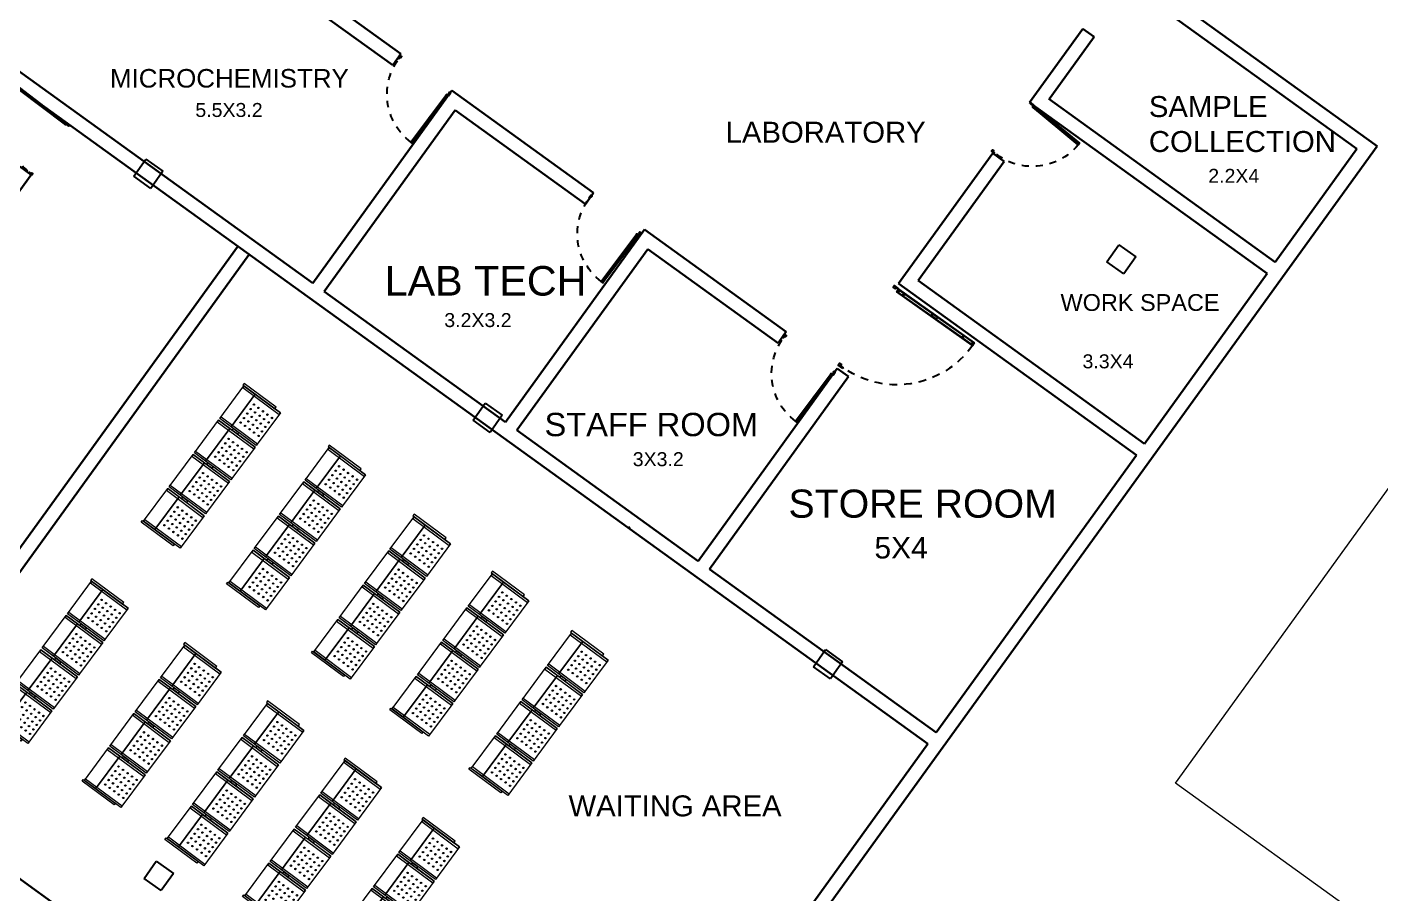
# Model space of a CAD drawing. Header units: metres. Extents: x 141303 to 146299, y 125960 to 127091.
# Drawn here: x 144852.85 to 144872.24, y 126090.7 to 126103.1 of the extents above; entities that cross this region are included whole.
import ezdxf

# ---------------------------------------------------------------- set-up
doc = ezdxf.new("R2010")
doc.units = ezdxf.units.M
doc.header["$MEASUREMENT"] = 0
doc.linetypes.add('C08_MUROS SERVICIOS$0$HIDDE100', pattern=[0.16, 0.1, -0.06])
for name, color, linetype in [('DIMENSION', 50, 'Continuous'), ('door', 12, 'Continuous'), ('FURNITURE', 6, 'Continuous')]:
    doc.layers.add(name, color=color, linetype=linetype)
for name, color, linetype, lineweight in [('ELEVATION', 7, 'Continuous', 20), ('LETTERING', 50, 'Continuous', 30), ('new column', 4, 'Continuous', 25), ('NVMI_WALL', 7, 'Continuous', 30)]:
    doc.layers.add(name, color=color, linetype=linetype, lineweight=lineweight)
doc.layers.get('0').off()
doc.styles.get("Standard").update_dxf_attribs({"font": 'arial.ttf'})
doc.dimstyles.get("Standard").update_dxf_attribs({"dimtxt": 0.18, "dimasz": 0.18, "dimexe": 0.18, "dimexo": 0.0625, "dimgap": 0.09, "dimtad": 0, "dimtih": 1, "dimtoh": 1, "dimdec": 4, "dimzin": 0, "dimdsep": 46, "dimtxsty": 'Standard', "dimcen": 0.09, "dimadec": 0, "dimazin": 0, "dimtfac": 1, "dimtdec": 4, "dimtofl": 0, "dimtmove": 0, "dimatfit": 3, "dimfxl": 1, "dimtolj": 1, "dimtzin": 0, "dimarcsym": 0})

# ---------------------------------------------------------------- blocks, each defined once
blk = doc.blocks.new('C08_MUROS SERVICIOS$0$DOOR 1.20')
at = {"linetype": 'C08_MUROS SERVICIOS$0$HIDDE100'}
blk.add_lwpolyline([(187.586, 86.339, -0.424767), (188.786, 87.579)], format="xyb", dxfattribs=at)
at = {"linetype": 'ByBlock'}
blk.add_lwpolyline([(188.826, 86.379), (188.826, 87.579), (188.786, 87.579), (188.786, 86.379), (188.826, 86.379)], dxfattribs=at)
for points in [[(188.826, 87.559), (188.786, 87.559), (188.786, 87.579), (188.826, 87.579)], [(188.821, 87.41), (188.791, 87.41), (188.791, 87.419), (188.821, 87.419)], [(188.796, 87.419), (188.816, 87.419), (188.816, 87.41), (188.796, 87.41)], [(188.791, 86.999), (188.821, 86.999), (188.821, 86.919), (188.791, 86.919)], [(188.826, 86.379), (188.786, 86.379), (188.786, 86.399), (188.826, 86.399)], [(188.821, 86.469), (188.791, 86.469), (188.791, 86.479), (188.821, 86.479)], [(188.796, 86.479), (188.816, 86.479), (188.816, 86.469), (188.796, 86.469)]]:
    blk.add_lwpolyline(points, close=True)
blk.add_lwpolyline([(188.821, 86.399), (188.821, 87.559), (188.791, 87.559), (188.791, 86.399)], close=True, dxfattribs=at)
for points in [[(187.576, 86.379), (187.576, 86.309), (187.606, 86.309), (187.606, 86.339), (187.586, 86.339), (187.586, 86.379), (187.576, 86.379)], [(188.836, 86.379), (188.836, 86.309), (188.806, 86.309), (188.806, 86.339), (188.826, 86.339), (188.826, 86.379), (188.836, 86.379)]]:
    blk.add_lwpolyline(points)
blk = doc.blocks.new('C05 _MOB-EQUIP URGENCIAS Y TOCOCIRUGÍA$0$006_URGENCIAS & TOCOCIRUGÍA$0$sala espera urgencias')
at = {"lineweight": 0}
for p, q in [((261.572, -7.31), (260.992, -7.31)), ((262.182, -7.31), (261.602, -7.31)), ((262.792, -7.31), (262.212, -7.31)), ((263.402, -7.31), (262.822, -7.31))]:
    blk.add_line(p, q, dxfattribs=at)
for points in [[(260.992, -6.96), (260.962, -6.96), (260.962, -7.53), (260.992, -7.53)], [(260.992, -6.86), (261.572, -6.86), (261.572, -7.31), (260.992, -7.31)], [(261.022, -6.86), (260.992, -6.86), (260.992, -7.51), (261.022, -7.51)], [(261.542, -6.86), (261.572, -6.86), (261.572, -7.51), (261.542, -7.51)], [(261.602, -6.86), (262.182, -6.86), (262.182, -7.31), (261.602, -7.31)], [(261.632, -6.86), (261.602, -6.86), (261.602, -7.51), (261.632, -7.51)], [(262.152, -6.86), (262.182, -6.86), (262.182, -7.51), (262.152, -7.51)], [(262.212, -6.86), (262.792, -6.86), (262.792, -7.31), (262.212, -7.31)], [(262.242, -6.86), (262.212, -6.86), (262.212, -7.51), (262.242, -7.51)], [(262.762, -6.86), (262.792, -6.86), (262.792, -7.51), (262.762, -7.51)], [(262.822, -6.86), (263.402, -6.86), (263.402, -7.31), (262.822, -7.31)], [(262.852, -6.86), (262.822, -6.86), (262.822, -7.51), (262.852, -7.51)], [(263.372, -6.86), (263.402, -6.86), (263.402, -7.51), (263.372, -7.51)], [(263.402, -6.96), (263.432, -6.96), (263.432, -7.53), (263.402, -7.53)], [(260.992, -7.31), (261.572, -7.31), (261.572, -7.51), (260.992, -7.51)], [(261.572, -7.175), (261.602, -7.175), (261.602, -7.265), (261.572, -7.265)], [(261.602, -7.31), (262.182, -7.31), (262.182, -7.51), (261.602, -7.51)], [(262.182, -7.175), (262.212, -7.175), (262.212, -7.265), (262.182, -7.265)], [(262.212, -7.31), (262.792, -7.31), (262.792, -7.51), (262.212, -7.51)], [(262.792, -7.175), (262.822, -7.175), (262.822, -7.265), (262.792, -7.265)], [(262.822, -7.31), (263.402, -7.31), (263.402, -7.51), (262.822, -7.51)]]:
    blk.add_lwpolyline(points, close=True, dxfattribs=at)
for centre in [(261.122, -6.915), (261.202, -6.915), (261.282, -6.915), (261.362, -6.915), (261.442, -6.915), (261.732, -6.915), (261.812, -6.915), (261.892, -6.915), (261.972, -6.915), (262.052, -6.915), (262.342, -6.915), (262.422, -6.915), (262.502, -6.915), (262.582, -6.915), (262.662, -6.915), (262.952, -6.915), (263.032, -6.915), (263.112, -6.915), (263.192, -6.915), (263.272, -6.915), (261.122, -6.995), (261.122, -7.075), (261.122, -7.156), (261.202, -6.995), (261.202, -7.075), (261.202, -7.156), (261.282, -6.995), (261.282, -7.075), (261.282, -7.156), (261.362, -6.995), (261.362, -7.075), (261.362, -7.156), (261.442, -6.995), (261.442, -7.075), (261.442, -7.156), (261.732, -6.995), (261.732, -7.075), (261.732, -7.156), (261.812, -6.995), (261.812, -7.075), (261.812, -7.156), (261.892, -6.995), (261.892, -7.075), (261.892, -7.156), (261.972, -6.995), (261.972, -7.075), (261.972, -7.156), (262.052, -6.995), (262.052, -7.075), (262.052, -7.156), (262.342, -6.995), (262.342, -7.075), (262.342, -7.156), (262.422, -6.995), (262.422, -7.075), (262.422, -7.156), (262.502, -6.995), (262.502, -7.075), (262.502, -7.156), (262.582, -6.995), (262.582, -7.075), (262.582, -7.156), (262.662, -6.995), (262.662, -7.075), (262.662, -7.156), (262.952, -6.995), (262.952, -7.075), (262.952, -7.156), (263.032, -6.995), (263.032, -7.075), (263.032, -7.156), (263.112, -6.995), (263.112, -7.075), (263.112, -7.156), (263.192, -6.995), (263.192, -7.075), (263.192, -7.156), (263.272, -6.995), (263.272, -7.075), (263.272, -7.156), (261.122, -7.236), (261.202, -7.236), (261.282, -7.236), (261.362, -7.236), (261.442, -7.236), (261.732, -7.236), (261.812, -7.236), (261.892, -7.236), (261.972, -7.236), (262.052, -7.236), (262.342, -7.236), (262.422, -7.236), (262.502, -7.236), (262.582, -7.236), (262.662, -7.236), (262.952, -7.236), (263.032, -7.236), (263.112, -7.236), (263.192, -7.236), (263.272, -7.236)]:
    blk.add_circle(centre, 0.01, dxfattribs=at)
blk = doc.blocks.new('*D84')
at = {"layer": 'Defpoints', "color": 0, "transparency": 16777216}
for p in [(144856.217, 126113.791), (144838.221, 126091.661), (144839.555, 126090.699)]:
    blk.add_point(p, dxfattribs=at)
at = {"layer": 'DIMENSION', "color": 0, "lineweight": -2, "transparency": 16777216}
for p, q in [((144856.166, 126113.827), (144854.736, 126114.859)), ((144854.777, 126114.607), (144846.683, 126103.389)), ((144838.326, 126091.807), (144846.42, 126103.026)), ((144839.504, 126090.735), (144838.075, 126091.767))]:
    blk.add_line(p, q, dxfattribs=at)
at = {"layer": 'DIMENSION', "color": 0, "transparency": 16777216}
for points in [[(144854.753, 126114.625), (144854.801, 126114.59), (144854.882, 126114.753)], [(144838.302, 126091.825), (144838.351, 126091.79), (144838.221, 126091.661)]]:
    blk.add_solid(points, dxfattribs=at)
at = {"layer": 'DIMENSION', "color": 0, "transparency": 16777216, "insert": (144846.552, 126103.207), "char_height": 0.18, "attachment_point": 5}
blk.add_mtext('\\A1;28.4754', dxfattribs=at)
blk = doc.blocks.new('*D87')
at = {"layer": 'Defpoints', "color": 0, "transparency": 16777216}
for p in [(144839.555, 126090.699), (144859.078, 126076.579), (144858.127, 126075.265)]:
    blk.add_point(p, dxfattribs=at)
at = {"layer": 'DIMENSION', "color": 0, "lineweight": -2, "transparency": 16777216}
for p, q in [((144839.518, 126090.648), (144838.499, 126089.239)), ((144838.75, 126089.279), (144848.114, 126082.507)), ((144857.981, 126075.37), (144848.617, 126082.143)), ((144859.041, 126076.529), (144858.022, 126075.119))]:
    blk.add_line(p, q, dxfattribs=at)
at = {"layer": 'DIMENSION', "color": 0, "transparency": 16777216}
for points in [[(144838.768, 126089.303), (144838.733, 126089.255), (144838.604, 126089.385)], [(144857.999, 126075.395), (144857.964, 126075.346), (144858.127, 126075.265)]]:
    blk.add_solid(points, dxfattribs=at)
at = {"layer": 'DIMENSION', "color": 0, "transparency": 16777216, "insert": (144848.366, 126082.325), "char_height": 0.18, "attachment_point": 5}
blk.add_mtext('\\A1;24.0935', dxfattribs=at)

msp = doc.modelspace()

# ---------------------------------------------------------------- linework, layer by layer
at = {"layer": 'ELEVATION'}
for p, q in [((144869.29584, 126092.28462), (144880.27549, 126107.47033)), ((144877.94821, 126086.0482), (144869.29584, 126092.28462))]:
    msp.add_line(p, q, dxfattribs=at)
at = {"layer": 'new column'}
for p, q in [((144854.38197, 126100.96845), (144854.55591, 126101.21287)), ((144854.55591, 126101.21287), (144854.80034, 126101.03893)), ((144854.6264, 126100.79451), (144854.38197, 126100.96845)), ((144854.80034, 126101.03893), (144854.6264, 126100.79451)), ((144868.31387, 126099.7444), (144868.48781, 126099.98883)), ((144868.48781, 126099.98883), (144868.73224, 126099.81489)), ((144868.5583, 126099.57046), (144868.31387, 126099.7444)), ((144868.73224, 126099.81489), (144868.5583, 126099.57046)), ((144859.24028, 126097.4772), (144859.41422, 126097.72163)), ((144859.41422, 126097.72163), (144859.65865, 126097.54769)), ((144859.48471, 126097.30326), (144859.24028, 126097.4772)), ((144859.65865, 126097.54769), (144859.48471, 126097.30326)), ((144864.11341, 126093.94924), (144864.28735, 126094.19366)), ((144864.28735, 126094.19366), (144864.53177, 126094.01972)), ((144864.35784, 126093.7753), (144864.11341, 126093.94924)), ((144864.53177, 126094.01972), (144864.35784, 126093.7753)), ((144854.53131, 126090.92074), (144854.70525, 126091.16517)), ((144854.70525, 126091.16517), (144854.94968, 126090.99123)), ((144854.77574, 126090.7468), (144854.53131, 126090.92074)), ((144854.94968, 126090.99123), (144854.77574, 126090.7468))]:
    msp.add_line(p, q, dxfattribs=at)
at = {"layer": 'NVMI_WALL'}
for p, q in [((144854.39425, 126105.46819), (144858.2073, 126102.71983)), ((144854.27731, 126105.30594), (144858.09012, 126102.55776)), ((144849.52698, 126104.53873), (144865.75171, 126092.84433)), ((144868.49666, 126103.80905), (144871.89558, 126101.35919)), ((144868.61385, 126103.97112), (144872.18329, 126101.39836)), ((144867.20764, 126102.02623), (144867.96934, 126103.07972)), ((144867.96934, 126103.07972), (144868.13159, 126102.96277)), ((144867.89722, 126102.63862), (144868.13159, 126102.96277)), ((144852.40237, 126102.71276), (144856.94529, 126099.43832)), ((144858.09012, 126102.55776), (144858.20808, 126102.72091)), ((144867.48707, 126102.07136), (144867.89722, 126102.63862)), ((144856.94529, 126099.43832), (144858.93742, 126102.19359)), ((144858.93742, 126102.19359), (144860.96551, 126100.73179)), ((144867.48324, 126102.07413), (144870.72614, 126099.73672)), ((144853.08238, 126101.94649), (144853.09897, 126101.9695)), ((144857.10754, 126099.32138), (144858.98248, 126101.91457)), ((144858.98248, 126101.91457), (144860.84832, 126100.56971)), ((144867.20764, 126102.02623), (144870.6092, 126099.57447)), ((144872.02104, 126101.5153), (144872.02122, 126101.51554)), ((144860.41718, 126085.12492), (144872.18329, 126101.39836)), ((144865.3327, 126099.43305), (144866.68032, 126101.2969)), ((144866.68032, 126101.2969), (144866.84256, 126101.17996)), ((144870.72614, 126099.73672), (144871.89558, 126101.35919)), ((144852.74989, 126101.10631), (144852.91214, 126100.98937)), ((144865.61213, 126099.47818), (144866.84256, 126101.17996)), ((144848.00413, 126094.20348), (144852.91106, 126100.99014)), ((144860.84832, 126100.56971), (144860.96629, 126100.73286)), ((144859.7035, 126097.45028), (144861.69562, 126100.20554)), ((144861.69562, 126100.20554), (144863.72371, 126098.74374)), ((144850.38605, 126092.37769), (144855.8682, 126099.95993)), ((144859.86574, 126097.33333), (144861.74068, 126099.92652)), ((144861.74068, 126099.92652), (144863.60653, 126098.58166)), ((144850.66531, 126092.42258), (144856.03027, 126099.84274)), ((144868.85504, 126097.14077), (144870.6092, 126099.57447)), ((144865.3327, 126099.43305), (144868.7381, 126096.97852)), ((144865.61213, 126099.47818), (144868.85504, 126097.14077)), ((144857.10754, 126099.32138), (144859.7035, 126097.45028)), ((144863.60653, 126098.58166), (144863.72449, 126098.74482)), ((144862.4617, 126095.46223), (144864.45382, 126098.21749)), ((144864.45382, 126098.21749), (144864.61607, 126098.10055)), ((144862.62395, 126095.34528), (144864.61607, 126098.10055)), ((144859.86574, 126097.33333), (144862.4617, 126095.46223)), ((144865.86913, 126093.00623), (144868.7381, 126096.97852)), ((144861.46963, 126095.93075), (144861.48623, 126095.95371)), ((144862.62395, 126095.34528), (144865.86913, 126093.00623)), ((144864.39008, 126093.82576), (144864.40356, 126093.8444)), ((144864.53486, 126093.72141), (144864.53616, 126093.72321)), ((144860.25511, 126085.2421), (144865.75171, 126092.84433)), ((144850.66531, 126092.42258), (144859.15674, 126086.28306))]:
    msp.add_line(p, q, dxfattribs=at)

# ---------------------------------------------------------------- block references
at = {"layer": 'door'}
for p, xscale, yscale, zscale, rotation in [((144788.45765, 126231.36927), -0.708845888754623, 0.7088458887546228, 0.7088458887546228, 143.1670398198667), ((144821.20055, 125958.10624), 0.7088458887546228, 0.7088458887546228, 0.7088458887546228, 52.77315303775414), ((144734.83957, 126037.73674), -0.7088458887546228, 0.7088458887546228, 0.7088458887546228, 230.4614996150227), ((144791.18385, 126229.37361), -0.708845888754623, 0.7088458887546228, 0.7088458887546228, 143.1670398198667), ((144666.59655, 125983.72433), -1.107291539868543, 1.107291539868543, 1.107291539868543, 234.7730875083934), ((144793.96494, 126227.37463), -0.708845888754623, 0.7088458887546228, 0.7088458887546228, 143.1670398198667)]:
    msp.add_blockref('C08_MUROS SERVICIOS$0$DOOR 1.20', p, dxfattribs=dict(at, xscale=xscale, yscale=yscale, zscale=zscale, rotation=rotation))
at = {"layer": 'FURNITURE', "linetype": 'ByBlock', "lineweight": 0, "rotation": 233.4334776708387}
for p in [(145017.47885, 126303.11378, 621.87005), (145018.69914, 126302.23081, 621.87005), (145019.91466, 126301.24166, 310.93503), (145021.03594, 126300.42657, 310.93503), (145015.2985, 126300.319, 310.93503), (145022.17013, 126299.57659, 310.93503), (145016.63065, 126299.40392, 310.93503), (145017.81637, 126298.57028, 310.93503), (145018.927, 126297.75265, 310.93503), (145020.04358, 126296.90267, 310.93503)]:
    msp.add_blockref('C05 _MOB-EQUIP URGENCIAS Y TOCOCIRUGÍA$0$006_URGENCIAS & TOCOCIRUGÍA$0$sala espera urgencias', p, dxfattribs=at)

# ---------------------------------------------------------------- texts
at = {"layer": 'LETTERING', "attachment_point": 1}
for s, width, gutter_width, insert, char_height in [('MICROCHEMISTRY', 3.1446631, 1.32709, (144854.04213, 126102.5029), 0.2654188), ('SAMPLE COLLECTION', 3.4198016, 1.5, (144868.9166, 126102.11566), 0.3), ('5.5X3.2', 1.8695986, 1, (144855.26417, 126102.01673), 0.2), ('LABORATORY', 5.1920487, 1.5, (144862.85707, 126101.74854), 0.3), ('2.2X4', 0.5025234, 1, (144869.76694, 126101.07426), 0.2), ('LAB TECH', 2.9424553, 2.11528, (144857.97412, 126099.68331), 0.423057), ('WORK SPACE', 2.1713715, 1.20228, (144867.65174, 126099.28174), 0.240456), ('3.2X3.2', 1.2920494, 1, (144858.82879, 126099.01003), 0.2), ('3.3X4', 0.6930147, 1, (144867.96674, 126098.41976), 0.2), ('STAFF ROOM', 4.4320503, 1.66961, (144860.26406, 126097.58272), 0.333921), ('3X3.2', 1.2723675, 1, (144861.52671, 126097.01959), 0.2), ('STORE ROOM', 8.4372083, 2.01264, (144863.75627, 126096.48482, -150.05968), 0.402527), ('5X4', 3.5408287, 1.53539, (144864.98753, 126095.80558), 0.307078), ('WAITING AREA', 6.4418819, 1.5, (144860.60792, 126092.10801), 0.3)]:
    msp.add_mtext_dynamic_manual_height_columns(s, width=width, gutter_width=gutter_width, heights=[0], dxfattribs=dict(at, insert=insert, char_height=char_height))

# ---------------------------------------------------------------- dimensions: what is measured, and where the dimension line sits
at = {"layer": 'DIMENSION'}
for p1, p2, distance, picture, middle in [((144856.2165, 126113.79086), (144839.55497, 126090.69884), -1.64506, '*D84', (144846.55168, 126103.20741)), ((144839.55497, 126090.69884), (144859.07765, 126076.57926), -1.62197, '*D87', (144848.36579, 126082.32479))]:
    dim = msp.add_aligned_dim(p1=p1, p2=p2, distance=distance, dimstyle='Standard', dxfattribs=at)
    dim.commit()
    dim.dimension.update_dxf_attribs({"geometry": picture, "text_midpoint": middle})

doc.saveas('drawing.dxf')
